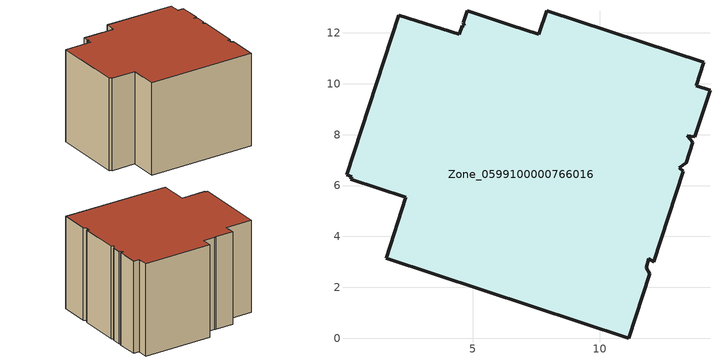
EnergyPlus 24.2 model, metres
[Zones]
Zone_0599100000766016
 floor ground (C_G): 13.12,6.71 13.28,6.55 12.12,3.01 11.93,3.11 11.82,2.77 11.97,2.54 11.14,0 1.59,3.14 2.38,5.53 0.21,6.25 0.24,6.34 0.04,6.43 2.09,12.7 4.48,11.94 4.59,12.28 4.66,12.28 4.63,12.4 4.78,12.87 6.43,12.33 6.51,12.31 7.6,11.95 7.91,12.87 14.09,10.85 13.79,9.93 14.33,9.75 13.73,7.92 13.44,7.95 13.66,7.7 13.4,6.9 z0
 wall outside (C_F): 13.79,9.93 14.09,10.85 7.91,12.87 7.6,11.95 6.51,12.31 6.43,12.33 4.78,12.87 4.63,12.4 4.66,12.28 4.59,12.28 4.48,11.94 2.09,12.7 0.04,6.43 0.24,6.34 0.21,6.25 2.38,5.53 1.59,3.14 11.14,0 11.97,2.54 11.82,2.77 11.93,3.11 12.12,3.01 13.28,6.55 13.12,6.71 13.4,6.9 13.66,7.7 13.44,7.95 13.73,7.92 14.33,9.75 13.79,9.93 z0:8.65
 roof outside (C_R): 11.93,3.11 12.12,3.01 13.28,6.55 13.12,6.71 13.4,6.9 13.66,7.7 13.44,7.95 13.73,7.92 14.33,9.75 13.79,9.93 14.09,10.85 7.91,12.87 7.6,11.95 6.51,12.31 6.43,12.33 4.78,12.87 4.63,12.4 4.66,12.28 4.59,12.28 4.48,11.94 2.09,12.7 0.04,6.43 0.24,6.34 0.21,6.25 2.38,5.53 1.59,3.14 11.14,0 11.97,2.54 11.82,2.77 z8.65
[BUILDING]
Pand.0599100000766016: North Axis=0; Terrain=City; Loads Convergence Tolerance Value=0.04; Temperature Convergence Tolerance Value=0.4; Solar Distribution=FullExterior; Maximum Number of Warmup Days=25; Minimum Number of Warmup Days=1
[Site:Location]
Rotterdam.The.Hague.AP_ZH_NLD Design_Conditions: Latitude=51.96; Longitude=4.45; Time Zone=1; Elevation=-4.5
[SITE:GROUNDTEMPERATURE:BUILDINGSURFACE]
18, 18, 18, 18, 18, 18, 18, 18, 18, 18, 18, 18
[MATERIAL] Thermal Absorptance=0.9; Solar Absorptance=0.7; Visible Absorptance=0.7
Name | Roughness | Thickness | Conductivity | Density | Specific Heat
G.D.2006-2014 | MediumSmooth | 0.15 | 0.06 | 540 | 1210
F.D.2006-2014 | Rough | 0.3 | 0.12 | 1920 | 840
R.D.2006-2014 | MediumRough | 0.2 | 0.08 | 1500 | 1000
[CONSTRUCTION]
C_G: G.D.2006-2014
C_F: F.D.2006-2014
C_R: R.D.2006-2014
[ZONE]
Zone_0599100000766016: Type=1; Multiplier=1; Ceiling Height=Autocalculate; Volume=Autocalculate; Floor Area=autocalculate; Part of Total Floor Area=Yes
[ZONEINFILTRATION:DESIGNFLOWRATE]
Infil_Zone_0599100000766016: Zone or ZoneList or Space or SpaceList=Zone_0599100000766016; Schedule=AlwaysOn; Design Flow Rate Calculation Method=Flow/Area; Flow Rate per Floor Area=0.0021; Constant Term Coefficient=1; Temperature Term Coefficient=0; Velocity Term Coefficient=0; Velocity Squared Term Coefficient=0
[HVACTEMPLATE:ZONE:IDEALLOADSAIRSYSTEM]
Zone_0599100000766016: Maximum Heating Supply Air Temperature=50; Minimum Cooling Supply Air Temperature=13; Maximum Heating Supply Air Humidity Ratio=0.0156; Minimum Cooling Supply Air Humidity Ratio=0.0077; Heating Limit=NoLimit; Cooling Limit=NoLimit; Dehumidification Control Type=ConstantSensibleHeatRatio; Cooling Sensible Heat Ratio=0.7; Dehumidification Setpoint=60; Humidification Control Type=None; Humidification Setpoint=30; Outdoor Air Method=None; Outdoor Air Flow Rate per Person=0.00944; Outdoor Air Flow Rate per Zone Floor Area=0; Outdoor Air Flow Rate per Zone=0; Demand Controlled Ventilation Type=None; Outdoor Air Economizer Type=NoEconomizer; Heat Recovery Type=None; Sensible Heat Recovery Effectiveness=0.7; Latent Heat Recovery Effectiveness=0.65
[ZONECONTROL:THERMOSTAT]
ThermostatControl_Zone_0599100000766016: Zone or ZoneList=Zone_0599100000766016; Control Type Schedule=DualSetpointControlType; Control 1=Thermostat_Zone_0599100000766016; Temperature Difference Between Cutout And Setpoint=0
[THERMOSTATSETPOINT:DUALSETPOINT]
Thermostat_Zone_0599100000766016: Heating Setpoint Temperature Schedule=HeatingSetpoint_Zone_0599100000766016; Cooling Setpoint Temperature Schedule=CoolingSetpoint_Zone_0599100000766016
[SCHEDULE:COMPACT]
HeatingSetpoint_Zone_0599100000766016: Through: 12/31, For: AllDays, Until: 24:00, 21
CoolingSetpoint_Zone_0599100000766016: Through: 12/31, For: AllDays, Until: 24:00, 24
DualSetpointControlType: Through: 12/31, For: AllDays, Until: 24:00, 4
AlwaysOn: Through: 12/31, For: AllDays, Until: 24:00, 1
